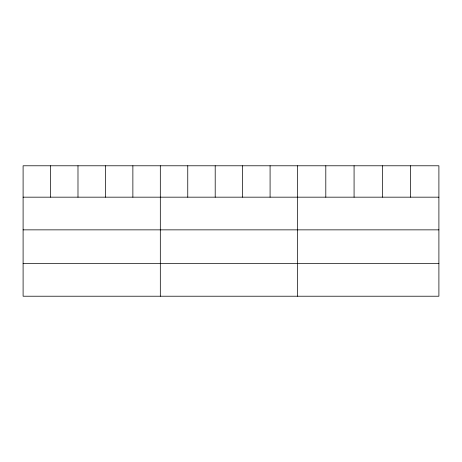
<?xml version="1.0" encoding="UTF-8"?>
<svg xmlns="http://www.w3.org/2000/svg" width="462" height="462" viewBox="0 0 462 462"><rect width="100%" height="100%" fill="white"/><g stroke="black" fill="none" stroke-linecap="round" stroke-linejoin="round"><path stroke-width="0.69" d="M438.9 197.17L438.9 296.217L23.1 296.217L23.1 165.783L438.9 165.783L438.9 197.17L23.1 197.17M23.1 229.857L438.9 229.857M23.1 263.531L438.9 263.531M410.626 165.783L410.626 197.17M382.351 165.783L382.351 197.17M354.077 165.783L354.077 197.17M325.802 165.783L325.802 197.17M297.528 165.783L297.528 296.217M270.085 165.783L270.085 197.17M242.642 165.783L242.642 197.17M215.2 165.783L215.2 197.17M187.757 165.783L187.757 197.17M160.314 165.783L160.314 296.217M132.871 165.783L132.871 197.17M105.428 165.783L105.428 197.17M77.986 165.783L77.986 197.17M50.543 165.783L50.543 197.17"/></g></svg>
